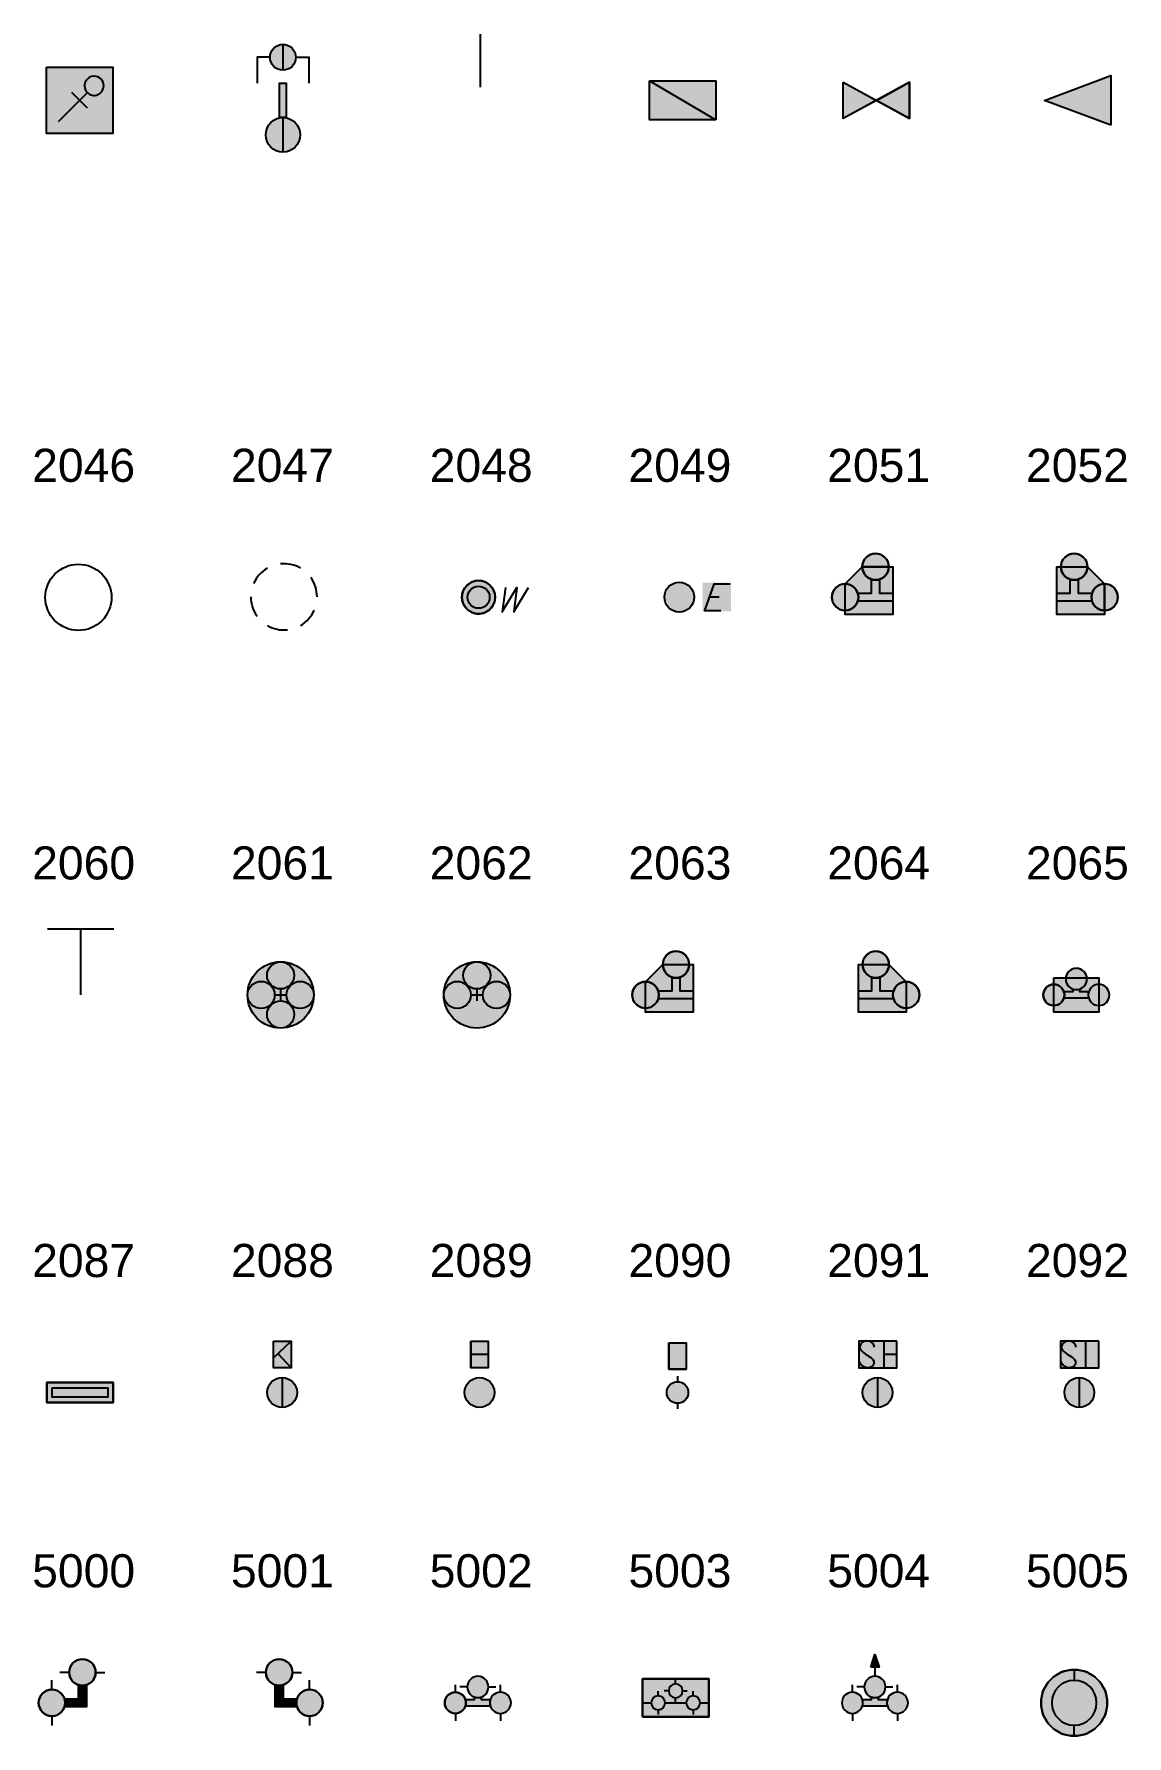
# Model space of a CAD drawing. Header units: feet. Extents: x 35 to 186, y 56 to 260.
# Drawn here: x 36.1 to 102.1, y 56.3 to 159 of the extents above; entities that cross this region are included whole.
import ezdxf

# ---------------------------------------------------------------- set-up
doc = ezdxf.new("R2010")
doc.units = ezdxf.units.FT
doc.header["$MEASUREMENT"] = 0
doc.layers.add('PFWA', color=255, linetype='Continuous')
doc.layers.add('PZ-SYMBOLE', color=7, linetype='Continuous')
doc.styles.add('STYP23', font='swissl.ttf')

# ---------------------------------------------------------------- blocks, each defined once
blk = doc.blocks.new('BWA2015')
at = {"layer": 'PFWA'}
blk.add_hatch(color=256, dxfattribs=at).paths.add_polyline_path([(-2, -2), (-2, 2), (2, 2), (2, -2)])
at = {"color": 0, "linetype": 'ByBlock', "lineweight": -2}
blk.add_lwpolyline([(-2, 2), (2, 2), (2, -2), (-2, -2)], close=True, dxfattribs=at)
blk.add_lwpolyline([(0.47, 0.47, 0.668219), (1.46, 0.88, 0.198883), (1.29, 1.29, 0.198942), (0.88, 1.46, 0.668138)], format="xyb", close=True, dxfattribs=at)
for points in [[(0.47, 0.47), (-1.29, -1.29)], [(0.47, -0.47), (-0.47, 0.47)]]:
    blk.add_lwpolyline(points, dxfattribs=at)
blk = doc.blocks.new('BWA2016')
blk.add_hatch(color=256).paths.add_polyline_path([(0, 1.04), (0.2, 1.04), (0.2, -1.04), (-0.2, -1.04), (-0.2, 1.04)])
at = {"layer": 'PFWA'}
h = blk.add_hatch(color=256, dxfattribs=at)
edge = h.paths.add_edge_path()
edge.add_arc((0, 2.6), 0.78, 0, 360)
h = blk.add_hatch(color=256, dxfattribs=at)
edge = h.paths.add_edge_path()
edge.add_arc((0, -2.08), 1.04, 0, 360)
at = {"color": 0, "linetype": 'ByBlock', "lineweight": -2}
for points in [[(0, 3.38, -1), (0, 1.82, -1)], [(0, -1.04, -1), (0, -3.12, -1)]]:
    blk.add_lwpolyline(points, format="xyb", close=True, dxfattribs=at)
for points in [[(0, 3.38), (0, 1.82)], [(-0.78, 2.6), (-1.56, 2.6), (-1.56, 1.04)], [(0.78, 2.6), (1.56, 2.6), (1.56, 1.04)], [(0, -1.04), (0, -3.12)]]:
    blk.add_lwpolyline(points, dxfattribs=at)
blk.add_lwpolyline([(0, 1.04), (0.2, 1.04), (0.2, -1.04), (-0.2, -1.04), (-0.2, 1.04)], close=True, dxfattribs=at)
blk = doc.blocks.new('BWA2018')
at = {"color": 0, "linetype": 'ByBlock', "lineweight": -2}
blk.add_lwpolyline([(0, 4), (0, 0.8)], dxfattribs=at)
blk = doc.blocks.new('BWA2019')
blk.add_hatch(color=256).paths.add_polyline_path([(-2, 1.17), (-2, -1.17), (2, -1.17)])
at = {"layer": 'PFWA'}
blk.add_hatch(color=256, dxfattribs=at).paths.add_polyline_path([(-2, 1.17), (2, 1.17), (2, -1.17)])
at = {"color": 0, "linetype": 'ByBlock', "lineweight": -2}
for points in [[(-2, 1.17), (2, -1.17)], [(-2, 1.17), (2, 1.17), (2, -1.17)], [(2, -1.17), (-2, -1.17), (-2, 1.17)]]:
    blk.add_lwpolyline(points, dxfattribs=at)
blk = doc.blocks.new('BWA2020')
at = {"layer": 'PFWA'}
for points in [[(0, 0), (-2, -1.1), (-2, 1.1)], [(0, 0), (2, 1.1), (2, -1.1)]]:
    blk.add_hatch(color=256, dxfattribs=at).paths.add_polyline_path(points)
at = {"color": 0, "linetype": 'ByBlock', "lineweight": -2}
blk.add_lwpolyline([(-2, 1.1), (2, -1.1), (2, 1.1), (-2, -1.1)], close=True, dxfattribs=at)
at = {"layer": 'PFWA'}
for p, q in [((-2, 1.1), (0, 0)), ((-2, -1.1), (-2, 1.1)), ((0, 0), (2, 1.1)), ((2, 1.1), (2, -1.1)), ((0, 0), (-2, -1.1)), ((2, -1.1), (0, 0))]:
    blk.add_line(p, q, dxfattribs=at)
blk = doc.blocks.new('BWA2021')
blk.add_hatch(color=256).paths.add_polyline_path([(-2, 0), (2, 1.5), (2, -1.5)])
at = {"color": 0, "linetype": 'ByBlock', "lineweight": -2}
blk.add_lwpolyline([(2, -1.5), (-2, 0), (2, 1.5)], close=True, dxfattribs=at)
blk = doc.blocks.new('BWA2046')
at = {"color": 0, "linetype": 'ByBlock', "lineweight": -2}
blk.add_lwpolyline([(0, 2, -0.414214), (2, 0, -0.414214), (0, -2, -0.414214), (-2, 0, -0.414214)], format="xyb", close=True, dxfattribs=at)
blk = doc.blocks.new('BWA2047')
at = {"color": 0, "linetype": 'ByBlock', "lineweight": -2}
for points in [[(-1, 1.73, 0.158018), (-1.83, 0.81, 1.065328)], [(1, 1.73, 0.158546), (-0.21, 1.99, -2.23224)], [(2, 0, 0.158218), (1.62, 1.17, -2.048639)], [(-2, 0, 0.158218), (-1.62, -1.17, 0.665789)], [(1, -1.73, 0.158018), (1.83, -0.81, -0.548931)], [(-1, -1.73, 0.158546), (0.21, -1.99, 0.00935)]]:
    blk.add_lwpolyline(points, format="xyb", dxfattribs=at)
blk = doc.blocks.new('BWA2048')
h = blk.add_hatch(color=256)
edge = h.paths.add_edge_path()
edge.add_ellipse((0, 0), major_axis=(0.471, 0.471), ratio=1, start_angle=315, end_angle=675)
at = {"layer": 'PFWA'}
h = blk.add_hatch(color=256, dxfattribs=at)
edge = h.paths.add_edge_path()
edge.add_ellipse((0, 0), major_axis=(-0.707, 0.707), ratio=1, start_angle=225, end_angle=585)
at = {"color": 0, "linetype": 'ByBlock', "lineweight": -2}
blk.add_lwpolyline([(0, 1, 0.414214), (-1, 0, 0.414214), (0, -1, 0.414214), (1, 0, 0.414214)], format="xyb", close=True, dxfattribs=at)
blk.add_lwpolyline([(1.62, 0.59), (1.43, -0.88), (2.32, 0.59), (2.13, -0.88), (3.02, 0.59)], dxfattribs=at)
blk.add_circle((0, 0), 0.667, dxfattribs=at)
at = {"layer": 'PFWA', "color": 0, "linetype": 'ByBlock', "lineweight": -2}
blk.add_circle((0, 0), 1, dxfattribs=at)
blk = doc.blocks.new('BWA2049')
at = {"layer": 'PFWA'}
h = blk.add_hatch(color=256, dxfattribs=at)
h.dxf.hatch_style = 1
edge = h.paths.add_edge_path()
edge.add_arc((0, 0), 0.9, -90, 90, ccw=False)
edge.add_arc((0, 0), 0.9, 90, 270, ccw=False)
blk.add_hatch(color=256, dxfattribs=at).paths.add_polyline_path([(3.13, 0.88), (1.42, 0.88), (1.42, -0.86), (3.13, -0.86)])
at = {"color": 0, "linetype": 'ByBlock', "lineweight": -2}
blk.add_lwpolyline([(0, 0.9, -1), (0, -0.9, -1)], format="xyb", close=True, dxfattribs=at)
for points in [[(3.08, 0.78), (2.09, 0.78), (1.52, -0.8), (2.5, -0.8)], [(1.82, 0.03), (2.41, 0.03)]]:
    blk.add_lwpolyline(points, dxfattribs=at)
blk = doc.blocks.new('BWA2051')
blk.add_hatch(color=256).paths.add_polyline_path([(0, 1.04), (0.24, 1.04), (0.24, 0.24), (1.04, 0.24), (1.04, -0.24), (-1.04, -0.24), (-1.04, 0.24), (-0.24, 0.24), (-0.24, 1.04)])
at = {"layer": 'PFWA'}
for points in [[(0.8, 1.84, 1), (-0.8, 1.84, 1)], [(-1.84, 0.8), (-0.8, 1.84), (1.04, 1.84), (1.04, 0), (1.04, -1.04), (-1.84, -1.04)], [(-2.64, 0, 1), (-1.04, 0, 1)]]:
    blk.add_hatch(color=256, dxfattribs=at).paths.add_polyline_path(points)
at = {"color": 0, "linetype": 'ByBlock', "lineweight": -2}
for points in [[(-0.8, 1.84, 1), (0.8, 1.84, 1)], [(-2.64, 0, 1), (-1.04, 0, 1)]]:
    blk.add_lwpolyline(points, format="xyb", close=True, dxfattribs=at)
blk.add_lwpolyline([(0, 1.04), (0.24, 1.04), (0.24, 0.24), (1.04, 0.24), (1.04, -0.24), (-1.04, -0.24), (-1.04, 0.24), (-0.24, 0.24), (-0.24, 1.04)], close=True, dxfattribs=at)
for points in [[(0.8, 1.84), (-0.8, 1.84)], [(0, 1.04), (0.12, 1.04)], [(-1.84, -0.8), (-1.84, 0.8)]]:
    blk.add_lwpolyline(points, dxfattribs=at)
at = {"layer": 'PFWA', "color": 0, "linetype": 'ByBlock', "lineweight": -2}
for points in [[(-0.8, 1.84, -1), (0.8, 1.84, -1)], [(-2.64, 0, -1), (-1.04, 0, -1)]]:
    blk.add_lwpolyline(points, format="xyb", close=True, dxfattribs=at)
blk.add_lwpolyline([(-1.84, 0.8), (-0.8, 1.84), (1.04, 1.84), (1.04, 0), (1.04, -1.04), (-1.84, -1.04), (-1.84, 0.8)], dxfattribs=at)
blk = doc.blocks.new('BWA2052')
blk.add_hatch(color=256).paths.add_polyline_path([(0, 1.04), (0.24, 1.04), (0.24, 0.24), (1.04, 0.24), (1.04, -0.24), (-1.04, -0.24), (-1.04, 0.24), (-0.24, 0.24), (-0.24, 1.04)])
at = {"layer": 'PFWA'}
for points in [[(0, 2.64, 1), (0, 1.04, 1)], [(0.8, 1.84), (1.84, 0.8), (1.84, -1.04), (0, -1.04), (-1.04, -1.04), (-1.04, 1.84)], [(1.84, -0.8, 1), (1.84, 0.8, 1)]]:
    blk.add_hatch(color=256, dxfattribs=at).paths.add_polyline_path(points)
at = {"color": 0, "linetype": 'ByBlock', "lineweight": -2}
for points in [[(0, 2.64, 1), (0, 1.04, 1)], [(1.84, 0.8, 1), (1.84, -0.8, 1)]]:
    blk.add_lwpolyline(points, format="xyb", close=True, dxfattribs=at)
blk.add_lwpolyline([(0, 1.04), (0.24, 1.04), (0.24, 0.24), (1.04, 0.24), (1.04, -0.24), (-1.04, -0.24), (-1.04, 0.24), (-0.24, 0.24), (-0.24, 1.04)], close=True, dxfattribs=at)
for points in [[(-0.8, 1.84), (0.8, 1.84)], [(1.84, -0.8), (1.84, 0.8)]]:
    blk.add_lwpolyline(points, dxfattribs=at)
at = {"layer": 'PFWA', "color": 0, "linetype": 'ByBlock', "lineweight": -2}
for points in [[(0, 2.64, -1), (0, 1.04, -1)], [(1.84, 0.8, -1), (1.84, -0.8, -1)]]:
    blk.add_lwpolyline(points, format="xyb", close=True, dxfattribs=at)
blk.add_lwpolyline([(0.8, 1.84), (1.84, 0.8), (1.84, -1.04), (0, -1.04), (-1.04, -1.04), (-1.04, 1.84), (0.8, 1.84)], dxfattribs=at)
blk = doc.blocks.new('BWA2060')
at = {"color": 0, "linetype": 'ByBlock', "lineweight": -2}
for points in [[(-2, 4), (2, 4)], [(0, 4), (0, 0)]]:
    blk.add_lwpolyline(points, dxfattribs=at)
blk = doc.blocks.new('BWA2061')
at = {"layer": 'PFWA'}
h = blk.add_hatch(color=256, dxfattribs=at)
edge = h.paths.add_edge_path()
edge.add_ellipse((0, 0), major_axis=(-1.41, 1.41), ratio=1, start_angle=225, end_angle=585)
at = {"color": 0, "linetype": 'ByBlock', "lineweight": -2}
for points in [[(0, 2, -1), (0, -2, -1), (0, 2, 0.099804)], [(0, 2, -1), (0, 0.36, -1), (0, 2, -0.052967)], [(-0.36, 0, -1), (-2, 0, -1), (-0.36, 0, -0.052967)], [(2, 0, -1), (0.36, 0, -1), (2, 0, -0.052967)], [(0, -0.36, -1), (0, -2, -1), (0, -0.36, -0.052967)]]:
    blk.add_lwpolyline(points, format="xyb", close=True, dxfattribs=at)
for points in [[(-0.36, 0), (0.36, 0)], [(0, 0.36), (0, -0.36)]]:
    blk.add_lwpolyline(points, dxfattribs=at)
at = {"layer": 'PFWA', "color": 0, "linetype": 'ByBlock', "lineweight": -2}
blk.add_circle((0, 0), 2, dxfattribs=at)
blk = doc.blocks.new('BWA2062')
at = {"layer": 'PFWA'}
h = blk.add_hatch(color=256, dxfattribs=at)
edge = h.paths.add_edge_path()
edge.add_ellipse((0, 0), major_axis=(-1.41, 1.41), ratio=1, start_angle=225, end_angle=585)
at = {"color": 0, "linetype": 'ByBlock', "lineweight": -2}
for points in [[(0, 2, -1), (0, -2, -1), (0, 2, 0.099804)], [(0, 2, -1), (0, 0.36, -1), (0, 2, -0.052967)], [(-0.36, 0, -1), (-2, 0, -1), (-0.36, 0, -0.052967)], [(2, 0, -1), (0.36, 0, -1), (2, 0, -0.052967)]]:
    blk.add_lwpolyline(points, format="xyb", close=True, dxfattribs=at)
for points in [[(-0.36, 0), (0.36, 0)], [(0, 0.36), (0, -0.36)]]:
    blk.add_lwpolyline(points, dxfattribs=at)
at = {"layer": 'PFWA', "color": 0, "linetype": 'ByBlock', "lineweight": -2}
blk.add_circle((0, 0), 2, dxfattribs=at)
blk = doc.blocks.new('BWA2063')
blk.add_hatch(color=256).paths.add_polyline_path([(0, 1.04), (0.24, 1.04), (0.24, 0.24), (1.04, 0.24), (1.04, -0.24), (-1.04, -0.24), (-1.04, 0.24), (-0.24, 0.24), (-0.24, 1.04)])
at = {"layer": 'PFWA'}
for points in [[(0.8, 1.84, 1), (-0.8, 1.84, 1)], [(-1.84, 0.8), (-0.8, 1.84), (1.04, 1.84), (1.04, 0), (1.04, -1.04), (-1.84, -1.04)], [(-2.64, 0, 1), (-1.04, 0, 1)]]:
    blk.add_hatch(color=256, dxfattribs=at).paths.add_polyline_path(points)
at = {"color": 0, "linetype": 'ByBlock', "lineweight": -2}
for points in [[(-0.8, 1.84, 1), (0.8, 1.84, 1)], [(-2.64, 0, 1), (-1.04, 0, 1)]]:
    blk.add_lwpolyline(points, format="xyb", close=True, dxfattribs=at)
blk.add_lwpolyline([(0, 1.04), (0.24, 1.04), (0.24, 0.24), (1.04, 0.24), (1.04, -0.24), (-1.04, -0.24), (-1.04, 0.24), (-0.24, 0.24), (-0.24, 1.04)], close=True, dxfattribs=at)
blk.add_lwpolyline([(0, 1.04), (0.12, 1.04)], dxfattribs=at)
at = {"layer": 'PFWA', "color": 0, "linetype": 'ByBlock', "lineweight": -2}
for points in [[(-0.8, 1.84, -1), (0.8, 1.84, -1)], [(-2.64, 0, -1), (-1.04, 0, -1)]]:
    blk.add_lwpolyline(points, format="xyb", close=True, dxfattribs=at)
blk.add_lwpolyline([(-1.84, 0.8), (-0.8, 1.84), (1.04, 1.84), (1.04, 0), (1.04, -1.04), (-1.84, -1.04), (-1.84, 0.8)], dxfattribs=at)
blk = doc.blocks.new('BWA2064')
at = {"linetype": 'ByBlock', "lineweight": -2}
blk.add_hatch(color=0, dxfattribs=at).paths.add_polyline_path([(0, 1.04), (0.24, 1.04), (0.24, 0.24), (1.04, 0.24), (1.04, -0.24), (-1.04, -0.24), (-1.04, 0.24), (-0.24, 0.24), (-0.24, 1.04)])
at = {"layer": 'PFWA'}
for points in [[(0, 2.64, 1), (0, 1.04, 1)], [(0.8, 1.84), (1.84, 0.8), (1.84, -1.04), (0, -1.04), (-1.04, -1.04), (-1.04, 1.84)], [(1.84, -0.8, 1), (1.84, 0.8, 1)]]:
    blk.add_hatch(color=256, dxfattribs=at).paths.add_polyline_path(points)
at = {"color": 0, "linetype": 'ByBlock', "lineweight": -2}
for points in [[(0, 2.64, 1), (0, 1.04, 1)], [(1.84, 0.8, 1), (1.84, -0.8, 1)]]:
    blk.add_lwpolyline(points, format="xyb", close=True, dxfattribs=at)
blk.add_lwpolyline([(0, 1.04), (0.24, 1.04), (0.24, 0.24), (1.04, 0.24), (1.04, -0.24), (-1.04, -0.24), (-1.04, 0.24), (-0.24, 0.24), (-0.24, 1.04)], close=True, dxfattribs=at)
at = {"layer": 'PFWA', "color": 0, "linetype": 'ByBlock', "lineweight": -2}
for points in [[(0, 2.64, -1), (0, 1.04, -1)], [(1.84, 0.8, -1), (1.84, -0.8, -1)]]:
    blk.add_lwpolyline(points, format="xyb", close=True, dxfattribs=at)
blk.add_lwpolyline([(0.8, 1.84), (1.84, 0.8), (1.84, -1.04), (0, -1.04), (-1.04, -1.04), (-1.04, 1.84), (0.8, 1.84)], dxfattribs=at)
blk = doc.blocks.new('BWA2065')
at = {"linetype": 'ByBlock', "lineweight": -2}
blk.add_hatch(color=0, dxfattribs=at).paths.add_polyline_path([(0, 0.32), (0.2, 0.32), (0.2, 0.2), (0.72, 0.2), (0.72, -0.2), (-0.72, -0.2), (-0.72, 0.2), (-0.2, 0.2), (-0.2, 0.32)])
at = {"layer": 'PFWA'}
h = blk.add_hatch(color=256, dxfattribs=at)
h.paths.add_polyline_path([(0.64, 0.96, 1), (-0.64, 0.96, 1)])
h.paths.add_polyline_path([(-1.36, 0.64, 1), (-1.36, -0.64, 1)])
h.paths.add_polyline_path([(1.36, -0.64, 1), (1.36, 0.64, 1)])
blk.add_hatch(color=256, dxfattribs=at).paths.add_polyline_path([(-1.36, 1.04), (1.36, 1.04), (1.36, -1.04), (-1.36, -1.04)])
at = {"color": 0, "linetype": 'ByBlock', "lineweight": -2}
for points in [[(-0.64, 0.96, 1), (0.64, 0.96, 1)], [(-1.36, 0.64, 1), (-1.36, -0.64, 1)], [(1.36, 0.64, 1), (1.36, -0.64, 1)]]:
    blk.add_lwpolyline(points, format="xyb", close=True, dxfattribs=at)
blk.add_lwpolyline([(0, 0.32), (0.2, 0.32), (0.2, 0.2), (0.72, 0.2), (0.72, -0.2), (-0.72, -0.2), (-0.72, 0.2), (-0.2, 0.2), (-0.2, 0.32)], close=True, dxfattribs=at)
at = {"layer": 'PFWA', "color": 0, "linetype": 'ByBlock', "lineweight": -2}
blk.add_lwpolyline([(-1.36, 1.04), (1.36, 1.04), (1.36, -1.04), (-1.36, -1.04), (-1.36, 1.04)], dxfattribs=at)
for points in [[(-0.64, 0.96, 1), (0.64, 0.96, 1)], [(-1.36, 0.64, -1), (-1.36, -0.64, -1)], [(1.36, 0.64, 1), (1.36, -0.64, 1)]]:
    blk.add_lwpolyline(points, format="xyb", close=True, dxfattribs=at)
blk = doc.blocks.new('BWA2087')
at = {"layer": 'PFWA'}
blk.add_hatch(color=256, dxfattribs=at).paths.add_polyline_path([(2, 0.6), (-2, 0.6), (-2, -0.6), (2, -0.6)])
at = {"color": 0, "linetype": 'ByBlock', "lineweight": -2}
for points in [[(-2, 0.6), (2, 0.6), (2, -0.6), (-2, -0.6)], [(-1.68, 0.28), (1.68, 0.28), (1.68, -0.28), (-1.68, -0.28)]]:
    blk.add_lwpolyline(points, close=True, dxfattribs=at)
at = {"layer": 'PFWA', "color": 0, "linetype": 'ByBlock', "lineweight": -2}
blk.add_lwpolyline([(-2, -0.6), (2, -0.6), (2, 0.6), (-2, 0.6)], close=True, dxfattribs=at)
blk = doc.blocks.new('BWA2088')
at = {"layer": 'PFWA'}
blk.add_hatch(color=256, dxfattribs=at).paths.add_polyline_path([(-0.53, 3.1), (0.54, 3.1), (0.54, 1.5), (-0.53, 1.5)])
h = blk.add_hatch(color=256, dxfattribs=at)
h.dxf.hatch_style = 1
edge = h.paths.add_edge_path()
edge.add_ellipse((0, 0), major_axis=(-0.636, 0.636), ratio=1, start_angle=135, end_angle=315, ccw=False)
edge.add_ellipse((0, 0), major_axis=(-0.636, 0.636), ratio=1, start_angle=-45, end_angle=135, ccw=False)
at = {"color": 0, "linetype": 'ByBlock', "lineweight": -2}
for points in [[(-0.55, 2.07), (0.54, 3.1)], [(-0.53, 1.5), (-0.53, 3.1)], [(-0.25, 2.36), (0.54, 1.5)], [(0, 0.9), (0, -0.9)]]:
    blk.add_lwpolyline(points, dxfattribs=at)
blk.add_lwpolyline([(0, 0.9, -1), (0, -0.9, -1)], format="xyb", close=True, dxfattribs=at)
at = {"layer": 'PFWA', "color": 0, "linetype": 'ByBlock', "lineweight": -2}
blk.add_lwpolyline([(-0.53, 3.1), (0.54, 3.1), (0.54, 1.5), (-0.53, 1.5)], close=True, dxfattribs=at)
blk = doc.blocks.new('BWA2089')
at = {"layer": 'PFWA'}
blk.add_hatch(color=256, dxfattribs=at).paths.add_polyline_path([(-0.53, 3.1), (0.53, 3.1), (0.53, 1.5), (-0.53, 1.5)])
h = blk.add_hatch(color=256, dxfattribs=at)
h.dxf.hatch_style = 1
edge = h.paths.add_edge_path()
edge.add_ellipse((0, 0), major_axis=(-0.636, 0.636), ratio=1, start_angle=135, end_angle=315, ccw=False)
edge.add_ellipse((0, 0), major_axis=(-0.636, 0.636), ratio=1, start_angle=-45, end_angle=135, ccw=False)
at = {"color": 0, "linetype": 'ByBlock', "lineweight": -2}
for points in [[(-0.53, 3.1), (-0.53, 1.5)], [(0.53, 3.1), (0.53, 1.5)], [(0.53, 2.3), (-0.53, 2.3)]]:
    blk.add_lwpolyline(points, dxfattribs=at)
blk.add_lwpolyline([(0, 0.9, -1), (0, -0.9, -1)], format="xyb", close=True, dxfattribs=at)
at = {"layer": 'PFWA', "color": 0, "linetype": 'ByBlock', "lineweight": -2}
blk.add_lwpolyline([(-0.53, 3.1), (0.53, 3.1), (0.53, 1.5), (-0.53, 1.5)], close=True, dxfattribs=at)
blk = doc.blocks.new('BWA2090')
at = {"layer": 'PFWA'}
blk.add_hatch(color=256, dxfattribs=at).paths.add_polyline_path([(-0.53, 3.01), (0.53, 3.01), (0.53, 1.41), (-0.53, 1.41)])
h = blk.add_hatch(color=256, dxfattribs=at)
edge = h.paths.add_edge_path()
edge.add_ellipse((0, 0), major_axis=(0.458, 0.458), ratio=1, start_angle=45, end_angle=225)
edge.add_ellipse((0, 0), major_axis=(-0.458, 0.458), ratio=1, start_angle=135, end_angle=315)
at = {"color": 0, "linetype": 'ByBlock', "lineweight": -2}
for points in [[(-0.53, 3.01), (-0.53, 1.41), (0.53, 1.41)], [(0, 0.99), (0, 0.65)], [(0, -0.65), (0, -0.99)]]:
    blk.add_lwpolyline(points, dxfattribs=at)
blk.add_lwpolyline([(0, 0.65, -1), (0, -0.65, -0.414214), (-0.65, 0, -0.414214)], format="xyb", close=True, dxfattribs=at)
at = {"layer": 'PFWA', "color": 0, "linetype": 'ByBlock', "lineweight": -2}
blk.add_lwpolyline([(-0.53, 3.01), (0.53, 3.01), (0.53, 1.41), (-0.53, 1.41)], close=True, dxfattribs=at)
blk = doc.blocks.new('BWA2091')
at = {"layer": 'PFWA'}
blk.add_hatch(color=256, dxfattribs=at).paths.add_polyline_path([(1.17, 3.1), (-1.14, 3.1), (-1.14, 1.5), (1.17, 1.5)])
h = blk.add_hatch(color=256, dxfattribs=at)
h.dxf.hatch_style = 1
edge = h.paths.add_edge_path()
edge.add_ellipse((0, 0), major_axis=(-0.636, 0.636), ratio=1, start_angle=135, end_angle=315, ccw=False)
edge.add_ellipse((0, 0), major_axis=(-0.636, 0.636), ratio=1, start_angle=-45, end_angle=135, ccw=False)
at = {"color": 0, "linetype": 'ByBlock', "lineweight": -2}
blk.add_lwpolyline([(-0.18, 2.74, 0.640535), (-1.02, 2.93, 0.282162), (-1.02, 2.55, 0.043151), (-0.63, 2.26, -0.056976), (-0.29, 2, -0.414087), (-0.33, 1.58, -0.518916), (-1.09, 1.87, -2.036443)], format="xyb", dxfattribs=at)
for points in [[(1.17, 3.1), (0.37, 3.1), (0.37, 1.5), (1.17, 1.5)], [(1.17, 2.3), (0.37, 2.3)], [(0, 0.9), (0, -0.9)]]:
    blk.add_lwpolyline(points, dxfattribs=at)
blk.add_lwpolyline([(0, 0.9, -1), (0, -0.9, -1)], format="xyb", close=True, dxfattribs=at)
at = {"layer": 'PFWA', "color": 0, "linetype": 'ByBlock', "lineweight": -2}
blk.add_lwpolyline([(1.17, 3.1), (-1.14, 3.1), (-1.14, 1.5), (1.17, 1.5)], close=True, dxfattribs=at)
blk = doc.blocks.new('BWA2092')
at = {"layer": 'PFWA'}
blk.add_hatch(color=256, dxfattribs=at).paths.add_polyline_path([(1.17, 3.1), (-1.14, 3.1), (-1.14, 1.5), (1.17, 1.5)])
h = blk.add_hatch(color=256, dxfattribs=at)
h.dxf.hatch_style = 1
edge = h.paths.add_edge_path()
edge.add_ellipse((0, 0), major_axis=(-0.636, 0.636), ratio=1, start_angle=135, end_angle=315, ccw=False)
edge.add_ellipse((0, 0), major_axis=(-0.636, 0.636), ratio=1, start_angle=-45, end_angle=135, ccw=False)
at = {"color": 0, "linetype": 'ByBlock', "lineweight": -2}
blk.add_lwpolyline([(-0.18, 2.74, 0.640535), (-1.02, 2.93, 0.282162), (-1.02, 2.55, 0.043151), (-0.63, 2.26, -0.056976), (-0.29, 2, -0.414087), (-0.33, 1.58, -0.518916), (-1.09, 1.87, -2.036443)], format="xyb", dxfattribs=at)
for points in [[(0.37, 3.1), (0.37, 1.5), (1.17, 1.5)], [(0, 0.9), (0, -0.9)]]:
    blk.add_lwpolyline(points, dxfattribs=at)
blk.add_lwpolyline([(0, 0.9, -1), (0, -0.9, -1)], format="xyb", close=True, dxfattribs=at)
at = {"layer": 'PFWA', "color": 0, "linetype": 'ByBlock', "lineweight": -2}
blk.add_lwpolyline([(1.17, 3.1), (-1.14, 3.1), (-1.14, 1.5), (1.17, 1.5)], close=True, dxfattribs=at)
blk = doc.blocks.new('BWA5000')
blk.add_hatch(color=256).paths.add_polyline_path([(0, 1.04), (0.24, 1.04), (0.24, -0.24), (-1.04, -0.24), (-1.04, 0.24), (-0.24, 0.24), (-0.24, 1.04)])
at = {"layer": 'PFWA'}
for points in [[(0.8, 1.84, 1), (-0.8, 1.84, 1)], [(-2.64, 0, 1), (-1.04, 0, 1)]]:
    blk.add_hatch(color=256, dxfattribs=at).paths.add_polyline_path(points)
at = {"color": 0, "linetype": 'ByBlock', "lineweight": -2}
for points in [[(-0.8, 1.84, 1), (0.8, 1.84, 1)], [(-2.64, 0, 1), (-1.04, 0, 1)]]:
    blk.add_lwpolyline(points, format="xyb", close=True, dxfattribs=at)
for points in [[(-1.84, 0.8), (-1.84, 1.36)], [(-0.8, 1.84), (-1.36, 1.84)], [(0.8, 1.84), (1.36, 1.84)], [(-1.84, -0.8), (-1.84, -1.36)]]:
    blk.add_lwpolyline(points, dxfattribs=at)
blk.add_lwpolyline([(0, 1.04), (0.24, 1.04), (0.24, -0.24), (-1.04, -0.24), (-1.04, 0.24), (-0.24, 0.24), (-0.24, 1.04)], close=True, dxfattribs=at)
at = {"layer": 'PFWA', "color": 0, "linetype": 'ByBlock', "lineweight": -2}
for points in [[(-0.8, 1.84, -1), (0.8, 1.84, -1)], [(-2.64, 0, -1), (-1.04, 0, -1)]]:
    blk.add_lwpolyline(points, format="xyb", close=True, dxfattribs=at)
blk = doc.blocks.new('BWA5001')
blk.add_hatch(color=256).paths.add_polyline_path([(0, 1.04), (0.24, 1.04), (0.24, 0.24), (1.04, 0.24), (1.04, -0.24), (-0.24, -0.24), (-0.24, 1.04)])
at = {"layer": 'PFWA'}
for points in [[(0.8, 1.84, 1), (-0.8, 1.84, 1)], [(1.04, 0, 1), (2.64, 0, 1)]]:
    blk.add_hatch(color=256, dxfattribs=at).paths.add_polyline_path(points)
at = {"color": 0, "linetype": 'ByBlock', "lineweight": -2}
for points in [[(-0.8, 1.84, 1), (0.8, 1.84, 1)], [(1.04, 0, 1), (2.64, 0, 1)]]:
    blk.add_lwpolyline(points, format="xyb", close=True, dxfattribs=at)
for points in [[(-0.8, 1.84), (-1.36, 1.84)], [(0.8, 1.84), (1.36, 1.84)], [(1.84, 0.8), (1.84, 1.36)], [(1.84, -0.8), (1.84, -1.36)]]:
    blk.add_lwpolyline(points, dxfattribs=at)
blk.add_lwpolyline([(0, 1.04), (0.24, 1.04), (0.24, 0.24), (1.04, 0.24), (1.04, -0.24), (-0.24, -0.24), (-0.24, 1.04)], close=True, dxfattribs=at)
at = {"layer": 'PFWA', "color": 0, "linetype": 'ByBlock', "lineweight": -2}
for points in [[(-0.8, 1.84, -1), (0.8, 1.84, -1)], [(1.04, 0, -1), (2.64, 0, -1)]]:
    blk.add_lwpolyline(points, format="xyb", close=True, dxfattribs=at)
blk = doc.blocks.new('BWA5002')
blk.add_hatch(color=256).paths.add_polyline_path([(0, 0.32), (0.2, 0.32), (0.2, 0.2), (0.72, 0.2), (0.72, -0.2), (-0.72, -0.2), (-0.72, 0.2), (-0.2, 0.2), (-0.2, 0.32)])
at = {"layer": 'PFWA'}
h = blk.add_hatch(color=256, dxfattribs=at)
h.paths.add_polyline_path([(0.64, 0.96, 1), (-0.64, 0.96, 1)])
h.paths.add_polyline_path([(-1.36, 0.64, 1), (-1.36, -0.64, 1)])
h.paths.add_polyline_path([(1.36, -0.64, 1), (1.36, 0.64, 1)])
at = {"color": 0, "linetype": 'ByBlock', "lineweight": -2}
for points in [[(-1.36, 0.64), (-1.36, 1.088)], [(1.36, 0.64), (1.36, 1.088)], [(-0.64, 0.96), (-1.088, 0.96)], [(0.64, 0.96), (1.088, 0.96)], [(-1.36, -0.64), (-1.36, -1.088)], [(1.36, -0.64), (1.36, -1.088)]]:
    blk.add_lwpolyline(points, dxfattribs=at)
for points in [[(-0.64, 0.96, 1), (0.64, 0.96, 1)], [(-1.36, 0.64, 1), (-1.36, -0.64, 1)], [(1.36, 0.64, 1), (1.36, -0.64, 1)]]:
    blk.add_lwpolyline(points, format="xyb", close=True, dxfattribs=at)
blk.add_lwpolyline([(0, 0.32), (0.2, 0.32), (0.2, 0.2), (0.72, 0.2), (0.72, -0.2), (-0.72, -0.2), (-0.72, 0.2), (-0.2, 0.2), (-0.2, 0.32)], close=True, dxfattribs=at)
at = {"layer": 'PFWA', "color": 0, "linetype": 'ByBlock', "lineweight": -2}
for points in [[(-0.64, 0.96, 1), (0.64, 0.96, 1)], [(-1.36, 0.64, -1), (-1.36, -0.64, -1)], [(1.36, 0.64, 1), (1.36, -0.64, 1)]]:
    blk.add_lwpolyline(points, format="xyb", close=True, dxfattribs=at)
blk = doc.blocks.new('BWA5003')
at = {"layer": 'PFWA'}
blk.add_hatch(color=256, dxfattribs=at).paths.add_polyline_path([(-2, 1.44), (-2, -0.84), (2, -0.84), (2, 1.44)])
at = {"color": 0, "linetype": 'ByBlock', "lineweight": -2}
blk.add_lwpolyline([(-2, -0.84), (2, -0.84), (2, 1.44), (-2, 1.44)], close=True, dxfattribs=at)
for points in [[(0, 0.3, 1), (0, 1.14, 1)], [(-1.48, 0, 1), (-0.64, 0, 1)], [(0.64, 0, 1), (1.48, 0, 1)]]:
    blk.add_lwpolyline(points, format="xyb", close=True, dxfattribs=at)
for points in [[(0, 1.14), (0, 1.44)], [(-2, 0), (-1.48, 0)], [(-1.06, 0.42), (-1.06, 0.7)], [(-0.42, 0.72), (-0.7, 0.72)], [(-0.64, 0), (0.64, 0)], [(0, 0), (0, 0.3)], [(0.42, 0.72), (0.7, 0.72)], [(1.06, 0.42), (1.06, 0.7)], [(1.48, 0), (2, 0)], [(-1.06, -0.42), (-1.06, -0.7)], [(1.06, -0.42), (1.06, -0.7)]]:
    blk.add_lwpolyline(points, dxfattribs=at)
at = {"layer": 'PFWA', "color": 0, "linetype": 'ByBlock', "lineweight": -2}
blk.add_lwpolyline([(-2, -0.84), (-2, 1.44), (2, 1.44), (2, -0.84)], close=True, dxfattribs=at)
blk = doc.blocks.new('BWA5004')
for points in [[(-0.25, 2.16), (0.25, 2.16), (0, 2.91)], [(0, 0.32), (0.2, 0.32), (0.2, 0.2), (0.72, 0.2), (0.72, -0.2), (-0.72, -0.2), (-0.72, 0.2), (-0.2, 0.2), (-0.2, 0.32)]]:
    blk.add_hatch(color=256).paths.add_polyline_path(points)
at = {"layer": 'PFWA'}
h = blk.add_hatch(color=256, dxfattribs=at)
h.paths.add_polyline_path([(0.64, 0.96, 1), (-0.64, 0.96, 1)])
h.paths.add_polyline_path([(-1.36, 0.64, 1), (-1.36, -0.64, 1)])
h.paths.add_polyline_path([(1.36, -0.64, 1), (1.36, 0.64, 1)])
at = {"color": 0, "linetype": 'ByBlock', "lineweight": -2}
for points in [[(-0.25, 2.16), (0, 2.91), (0.25, 2.16)], [(-0.25, 2.16), (0, 2.91), (0.25, 2.16)], [(0, 0.32), (0.2, 0.32), (0.2, 0.2), (0.72, 0.2), (0.72, -0.2), (-0.72, -0.2), (-0.72, 0.2), (-0.2, 0.2), (-0.2, 0.32)]]:
    blk.add_lwpolyline(points, close=True, dxfattribs=at)
for points in [[(0, 2.16), (0, 1.6)], [(-1.36, 0.64), (-1.36, 1.09)], [(1.36, 0.64), (1.36, 1.09)], [(-0.64, 0.96), (-1.09, 0.96)], [(0.64, 0.96), (1.09, 0.96)], [(-1.36, -0.64), (-1.36, -1.09)], [(1.36, -0.64), (1.36, -1.09)]]:
    blk.add_lwpolyline(points, dxfattribs=at)
for points in [[(-0.64, 0.96, 1), (0.64, 0.96, 1)], [(-1.36, 0.64, 1), (-1.36, -0.64, 1)], [(1.36, 0.64, 1), (1.36, -0.64, 1)]]:
    blk.add_lwpolyline(points, format="xyb", close=True, dxfattribs=at)
blk = doc.blocks.new('BWA5005')
at = {"layer": 'PFWA'}
h = blk.add_hatch(color=256, dxfattribs=at)
edge = h.paths.add_edge_path()
edge.add_ellipse((0, 0), major_axis=(-1.414, 1.414), ratio=1, start_angle=225, end_angle=405)
edge.add_ellipse((0, 0), major_axis=(1.414, 1.414), ratio=1, start_angle=135, end_angle=315)
at = {"color": 0, "linetype": 'ByBlock', "lineweight": -2}
for points in [[(-2, 0, 1), (2, 0, 1)], [(0, 1.352, 1), (0, -1.352, 1)]]:
    blk.add_lwpolyline(points, format="xyb", close=True, dxfattribs=at)
for points in [[(0, 2), (0, 1.352)], [(0, -2), (0, -1.352)]]:
    blk.add_lwpolyline(points, dxfattribs=at)
at = {"layer": 'PFWA', "color": 0, "linetype": 'ByBlock', "lineweight": -2}
blk.add_circle((0, 0), 2, dxfattribs=at)

msp = doc.modelspace()

# ---------------------------------------------------------------- block references
at = {"color": 0, "linetype": 'ByBlock', "lineweight": -2}
for name, p in [('BWA2016', (51.14, 155.03)), ('BWA2018', (63.05, 155.03)), ('BWA2015', (38.86, 155.03)), ('BWA2019', (75.28, 155.03)), ('BWA2021', (99.12, 155.03)), ('BWA2020', (86.97, 155.03)), ('BWA2051', (86.92, 125.04)), ('BWA2052', (98.91, 125.04)), ('BWA2046', (38.79, 125.03)), ('BWA2047', (51.2, 125.06)), ('BWA2048', (62.95, 125.04)), ('BWA2049', (75.07, 125.04)), ('BWA2060', (38.92, 101.03)), ('BWA2061', (51, 101.03)), ('BWA2062', (62.85, 101.03)), ('BWA2063', (74.87, 101.03)), ('BWA2064', (86.93, 101.03)), ('BWA2065', (99.04, 101.03)), ('BWA2088', (51.09, 77.03)), ('BWA2089', (63.01, 77.03)), ('BWA2091', (87.04, 77.03)), ('BWA2092', (99.22, 77.03)), ('BWA2090', (74.96, 77.03)), ('BWA2087', (38.88, 77.03)), ('BWA5000', (39.03, 58.3)), ('BWA5001', (50.91, 58.3)), ('BWA5004', (86.88, 58.3)), ('BWA5002', (62.91, 58.3)), ('BWA5003', (74.85, 58.3)), ('BWA5005', (98.91, 58.3))]:
    msp.add_blockref(name, p, dxfattribs=at)

# ---------------------------------------------------------------- texts
at = {"layer": 'PZ-SYMBOLE', "style": 'STYP23'}
for s, p in [('2046', (36, 132)), ('2047', (48, 132)), ('2048', (60, 132)), ('2049', (72, 132)), ('2051', (84, 132)), ('2052', (96, 132)), ('2060', (36, 108)), ('2061', (48, 108)), ('2062', (60, 108)), ('2063', (72, 108)), ('2064', (84, 108)), ('2065', (96, 108)), ('2087', (36, 84)), ('2088', (48, 84)), ('2089', (60, 84)), ('2090', (72, 84)), ('2091', (84, 84)), ('2092', (96, 84)), ('5000', (36, 65.27)), ('5001', (48, 65.27)), ('5002', (60, 65.27)), ('5003', (72, 65.27)), ('5004', (84, 65.27)), ('5005', (96, 65.27))]:
    msp.add_text(s, height=2, dxfattribs=at).set_placement(p)

doc.saveas('drawing.dxf')
